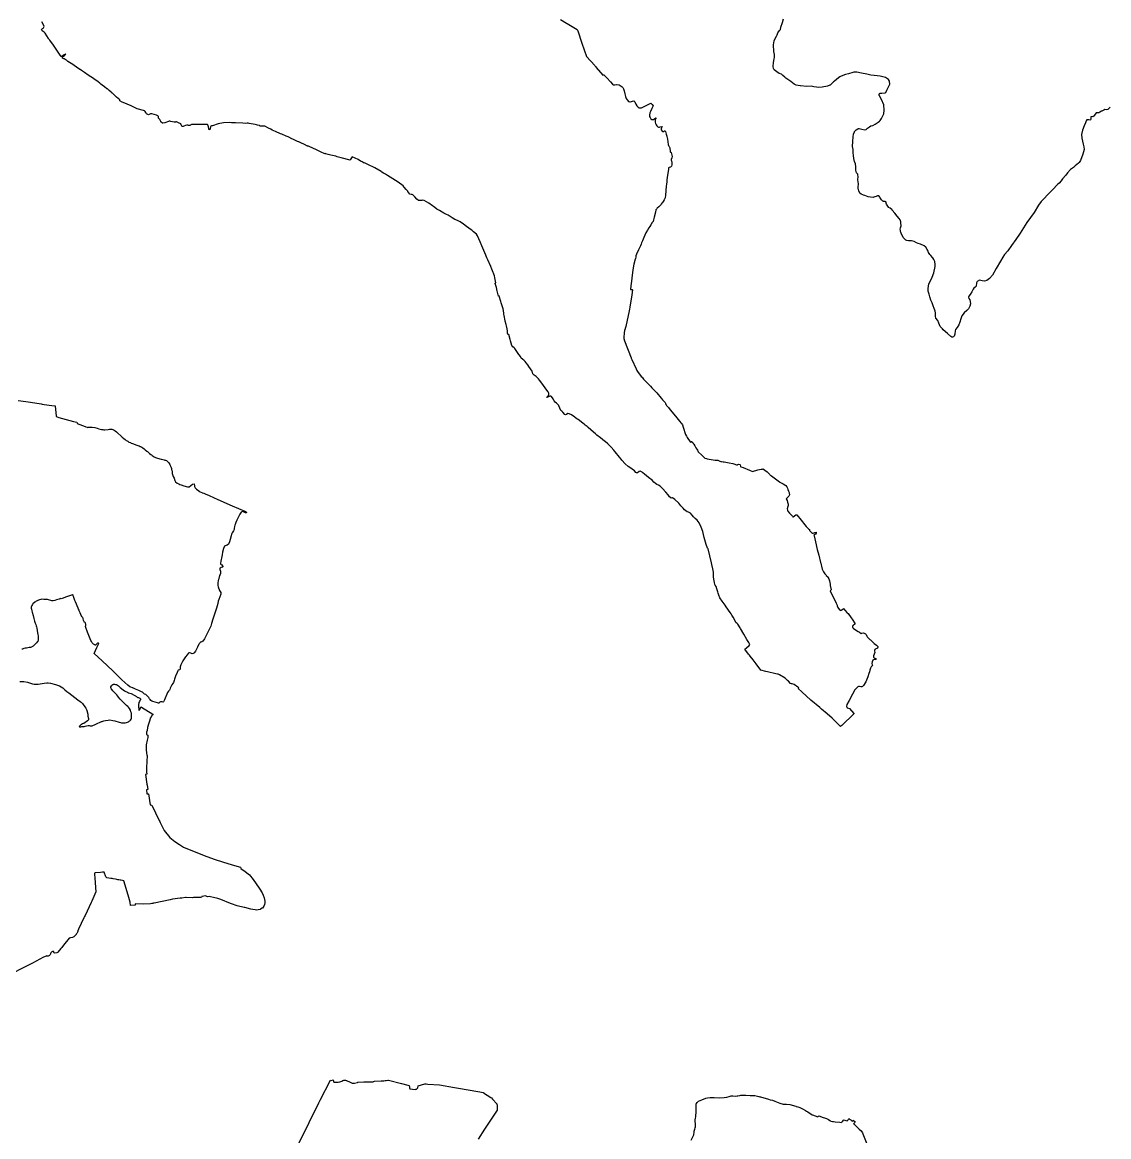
# Model space of a CAD drawing. Header units: inches. Extents: x 1341578 to 1502124, y 557203 to 748561.
# Drawn here: x 1475852 to 1480114, y 596717 to 601090 of the extents above; entities that cross this region are included whole.
import ezdxf

# ---------------------------------------------------------------- set-up
doc = ezdxf.new("R2010")
doc.units = ezdxf.units.IN
doc.header["$MEASUREMENT"] = 0
doc.layers.add('Zipcode', color=7, linetype='Continuous')

msp = doc.modelspace()

# ---------------------------------------------------------------- linework, layer by layer
at = {"layer": 'Zipcode'}
for points in [[(1477963.3, 601101.3), (1477986.6, 601087.2), (1477989.3, 601085.6), (1478029.5, 601061.3), (1478031.3, 601056.3), (1478047.5, 601008.5), (1478065.4, 600955.6), (1478098, 600919.9), (1478100.1, 600917.6), (1478101.5, 600916.1), (1478103.8, 600913.3), (1478129.7, 600883), (1478132.3, 600883.3), (1478133.9, 600883.6), (1478134.3, 600883.2), (1478145.8, 600871.9), (1478160.1, 600856.1), (1478168.1, 600847.4), (1478172, 600844.7), (1478177.1, 600844.6), (1478182.3, 600845.6), (1478183.3, 600845.8), (1478193.7, 600844.8), (1478205.2, 600837.3), (1478206.8, 600835.1), (1478207.8, 600833.6), (1478210.8, 600829.3), (1478213.4, 600820.7), (1478216.1, 600809.8), (1478218, 600798.5), (1478221.2, 600791.4), (1478225.5, 600785.3), (1478230.9, 600779.6), (1478236, 600777.5), (1478236.6, 600777.6), (1478251.4, 600782.4), (1478251.7, 600782.1), (1478254.6, 600777.3), (1478258.6, 600769), (1478262.9, 600762.5), (1478268.6, 600756.5), (1478272.2, 600754.8), (1478277.7, 600754), (1478281.9, 600754.5), (1478289.2, 600757.8), (1478292.4, 600759.4), (1478318.3, 600772.7), (1478318.9, 600772), (1478323, 600767.1), (1478326.9, 600762.6), (1478326.8, 600762.5), (1478326.2, 600759.3), (1478321.6, 600751.5), (1478316.2, 600740.5), (1478314, 600734.2), (1478312.4, 600726.1), (1478312.8, 600721), (1478315, 600716.6), (1478318.4, 600711.4), (1478321.7, 600708.7), (1478324, 600708.6), (1478327.7, 600708.8), (1478327.8, 600708.8), (1478338, 600715.3), (1478338.5, 600715), (1478335.3, 600710.2), (1478334.7, 600705.6), (1478334.9, 600700.5), (1478335, 600698.4), (1478336.7, 600692.8), (1478338.9, 600687.8), (1478341.9, 600683.6), (1478344.8, 600680.1), (1478348.6, 600678.9), (1478351.2, 600678.7), (1478352, 600678.6), (1478355.1, 600679.5), (1478361.5, 600681.5), (1478362.7, 600680.7), (1478360.1, 600676.4), (1478358.3, 600672.5), (1478358.4, 600668.2), (1478361.8, 600662.7), (1478363.7, 600661.7), (1478367.4, 600661.9), (1478372.1, 600664.5), (1478373, 600664.3), (1478374.4, 600664), (1478374.5, 600663.8), (1478375.7, 600661.7), (1478378.2, 600651.4), (1478380.6, 600643.7), (1478381, 600642.5), (1478381.3, 600641.6), (1478383.3, 600631.6), (1478383.4, 600631), (1478384.4, 600620.5), (1478386.5, 600610.5), (1478386.5, 600610.3), (1478387.8, 600606.3), (1478388.4, 600604.6), (1478389.4, 600603.1), (1478392, 600597.3), (1478392.4, 600593.4), (1478393.2, 600587.3), (1478393.9, 600581.7), (1478395.1, 600580.4), (1478395.8, 600580), (1478397.7, 600578.7), (1478399.5, 600573.6), (1478399.9, 600568.7), (1478401.1, 600563.9), (1478400.2, 600557.6), (1478398, 600551.4), (1478397.8, 600550.9), (1478398.1, 600549.1), (1478398.5, 600546.2), (1478399.8, 600539.8), (1478399.9, 600530.1), (1478398.5, 600525.5), (1478395.3, 600521.7), (1478389.3, 600519.9), (1478388.4, 600519.6), (1478387.8, 600519.4), (1478387.1, 600514.2), (1478385.7, 600504.8), (1478382.5, 600482.2), (1478380.8, 600470.4), (1478380.8, 600469.8), (1478380.1, 600464.1), (1478379.1, 600455.1), (1478378.2, 600447.2), (1478374.9, 600412.3), (1478374.7, 600401.8), (1478374.7, 600401.4), (1478369.8, 600392.9), (1478366.8, 600387.5), (1478366.1, 600386.5), (1478363.2, 600382.8), (1478361.2, 600380.1), (1478358.1, 600376.1), (1478356.5, 600373.9), (1478349.6, 600366.3), (1478343.2, 600360.6), (1478341, 600358.6), (1478337.6, 600353.8), (1478336.4, 600345.2), (1478331.1, 600325.8), (1478328.6, 600314.9), (1478326.6, 600308.8), (1478325.8, 600307.7), (1478323.5, 600304.9), (1478317.4, 600295.4), (1478313.5, 600289.4), (1478310.5, 600284), (1478305.1, 600273.9), (1478298.7, 600263.5), (1478290.1, 600245.1), (1478285.2, 600232.9), (1478281.7, 600224.3), (1478279.5, 600218.9), (1478276.9, 600212.5), (1478269.9, 600196.8), (1478269.7, 600196.8), (1478269.2, 600196.8), (1478262, 600180.4), (1478258.8, 600173.3), (1478258.7, 600169.5), (1478258.6, 600169.4), (1478257.2, 600161.6), (1478257, 600160.6), (1478250.9, 600140.4), (1478248.4, 600127.2), (1478245.8, 600108), (1478240.8, 600064), (1478240.7, 600063.2), (1478239.8, 600057.5), (1478239.7, 600056), (1478238.5, 600041.8), (1478244.1, 600040.9), (1478246.6, 600040.5), (1478243.2, 600020.5), (1478235.9, 599972.8), (1478233.6, 599963.9), (1478233, 599957.6), (1478219.7, 599896.4), (1478217.2, 599888.1), (1478216.9, 599887.2), (1478214.9, 599880.7), (1478213.4, 599871.6), (1478212.8, 599867.5), (1478212.3, 599857.3), (1478211.9, 599849.2), (1478215.2, 599840.2), (1478241.2, 599773), (1478241.3, 599772.6), (1478243.5, 599767.5), (1478260.3, 599729.9), (1478263.5, 599723.7), (1478265.4, 599719.8), (1478280.4, 599700.8), (1478283.4, 599697), (1478289, 599689.9), (1478300.5, 599677.5), (1478301.8, 599676.3), (1478308.4, 599670.3), (1478310.1, 599668.7), (1478316.4, 599661.6), (1478321.8, 599655.8), (1478326.1, 599651.3), (1478341.6, 599635.9), (1478358.8, 599615), (1478360.7, 599612.6), (1478363.6, 599609), (1478374, 599598.5), (1478375.2, 599594.9), (1478376.1, 599591.9), (1478376.2, 599591.7), (1478379.7, 599586.9), (1478386.8, 599578.2), (1478389.5, 599574.8), (1478395.2, 599567.7), (1478420.1, 599538), (1478430.8, 599524.4), (1478432.1, 599523), (1478436.2, 599518.3), (1478438.8, 599515.3), (1478442.2, 599510.8), (1478445.1, 599501.3), (1478453.5, 599473), (1478458, 599466.1), (1478461.1, 599461.3), (1478471.7, 599444.4), (1478473.3, 599443.1), (1478476.1, 599444.3), (1478476.9, 599444.6), (1478477.7, 599445), (1478478.6, 599444.8), (1478479.2, 599444.2), (1478482.5, 599440.8), (1478484.6, 599437.3), (1478485.3, 599436), (1478486.1, 599434.6), (1478489.9, 599428.3), (1478494.7, 599420.1), (1478494.7, 599420), (1478498, 599414.8), (1478500.6, 599410.7), (1478504.2, 599404.8), (1478517.4, 599391.6), (1478529.9, 599380.3), (1478536.3, 599378.4), (1478539.4, 599377.4), (1478570.5, 599372.5), (1478574.1, 599372.3), (1478580.8, 599372), (1478584, 599370.4), (1478588.1, 599368.3), (1478592.7, 599367), (1478595.4, 599366.6), (1478601.7, 599365.5), (1478606.1, 599364.8), (1478625.6, 599361.4), (1478639.9, 599359), (1478647.9, 599356.3), (1478656.1, 599352.5), (1478657.1, 599353.2), (1478661.2, 599356.2), (1478666.8, 599354.7), (1478667.9, 599353.2), (1478669.1, 599348.9), (1478670.2, 599347.6), (1478671.6, 599346), (1478680.2, 599342.6), (1478705.2, 599332.7), (1478717.3, 599327.4), (1478721.1, 599328.7), (1478733.6, 599333.1), (1478738, 599333.6), (1478750.8, 599336), (1478751.2, 599336.1), (1478755.8, 599337), (1478757.7, 599337.3), (1478760.5, 599336.3), (1478765.6, 599332.7), (1478774.6, 599325.9), (1478779.9, 599320.9), (1478783.1, 599316.9), (1478784.5, 599315.3), (1478786.2, 599313.3), (1478790.7, 599310.1), (1478822.4, 599286.6), (1478824, 599285.8), (1478837, 599278.8), (1478847.3, 599272.6), (1478851.5, 599267.4), (1478854.7, 599262.4), (1478855.8, 599256.2), (1478857.7, 599250.7), (1478860.2, 599244.5), (1478860.4, 599243), (1478861.5, 599235.2), (1478859.7, 599230), (1478849.2, 599220.4), (1478852.2, 599213.5), (1478854.6, 599207.4), (1478856.7, 599199.2), (1478856.8, 599197.6), (1478856.9, 599194.2), (1478855.8, 599189.8), (1478853.3, 599181.4), (1478853.9, 599176.1), (1478854.2, 599175.3), (1478855.6, 599171.7), (1478862.5, 599164.3), (1478869.2, 599156), (1478873.4, 599151.6), (1478875.6, 599149.1), (1478876.2, 599149.6), (1478886.9, 599157.9), (1478888.5, 599157.5), (1478888.8, 599157.4), (1478890.8, 599156.8), (1478907.2, 599136.5), (1478912.7, 599129.7), (1478916.4, 599125.3), (1478927.3, 599112), (1478936.4, 599102.9), (1478940.1, 599099.3), (1478940.6, 599095.6), (1478942.4, 599093.6), (1478942.8, 599093.1), (1478951.5, 599085.8), (1478952.5, 599085.7), (1478954.2, 599085.6), (1478961.4, 599088), (1478966.2, 599088.9), (1478967.2, 599088.3), (1478967.1, 599085.6), (1478963.3, 599082), (1478958, 599077.5), (1478958.1, 599074.3), (1478964, 599051.1), (1478971.1, 599020.9), (1478977.1, 598998.7), (1478984, 598970.8), (1478984.8, 598967.3), (1478986.3, 598961), (1478987.6, 598955.8), (1478990.2, 598944.1), (1478993.6, 598936.9), (1478995.4, 598934.3), (1479000.9, 598926.4), (1479002.4, 598924.5), (1479005.6, 598920.5), (1479006.1, 598919.9), (1479011.8, 598913.7), (1479012.9, 598912.6), (1479016.6, 598906.6), (1479018.6, 598898.2), (1479021.2, 598885.1), (1479022.1, 598880.6), (1479025.6, 598862.5), (1479024.4, 598861.3), (1479021.8, 598858.6), (1479044.8, 598810.1), (1479048.4, 598802.5), (1479048.9, 598801.4), (1479048.6, 598800), (1479050.2, 598796.8), (1479051.9, 598794.2), (1479058.6, 598784.5), (1479062.8, 598782.2), (1479065, 598782.9), (1479074.5, 598789.3), (1479075.3, 598788.1), (1479079, 598783.2), (1479080.4, 598781.6), (1479080.4, 598781.5), (1479087.1, 598773.6), (1479087.9, 598772.7), (1479091.7, 598769.6), (1479103.9, 598752.7), (1479107.6, 598747.6), (1479120.2, 598730.1), (1479119.3, 598729.3), (1479110.6, 598722.1), (1479109.7, 598720.2), (1479109.4, 598719.7), (1479108.5, 598717.8), (1479110.2, 598713.4), (1479113.4, 598710.9), (1479131.4, 598699.5), (1479136, 598696.6), (1479143.6, 598691.8), (1479145.6, 598692.5), (1479150.6, 598694.5), (1479155.3, 598693.3), (1479160.3, 598690.7), (1479162.5, 598688), (1479165.4, 598681.4), (1479167.1, 598678), (1479170.5, 598674.1), (1479177.6, 598668.8), (1479179.4, 598667), (1479183.5, 598662.9), (1479193.6, 598653), (1479203.8, 598645.9), (1479207.9, 598640.7), (1479208.1, 598637.9), (1479206.9, 598634.5), (1479205.1, 598633.2), (1479200.8, 598631.1), (1479198.1, 598629.5), (1479197.3, 598628.9), (1479195.6, 598626.1), (1479195.9, 598622.6), (1479196, 598621.9), (1479196.5, 598617.7), (1479194.5, 598611), (1479191.9, 598604), (1479191, 598599.1), (1479194.2, 598596.3), (1479201.2, 598593.5), (1479202.1, 598590.6), (1479199.9, 598589.5), (1479195, 598589.1), (1479191.4, 598588.6), (1479189.4, 598586.5), (1479186.4, 598580.7), (1479185.1, 598573.5), (1479185.8, 598568.9), (1479187, 598565.9), (1479186.4, 598564.4), (1479184.5, 598563.4), (1479181.9, 598561.1), (1479179.4, 598555.7), (1479177.1, 598547.8), (1479176, 598541.3), (1479173.5, 598534.9), (1479169.1, 598521.2), (1479161.6, 598502.7), (1479152.8, 598487.9), (1479148.8, 598484.3), (1479148.1, 598483.7), (1479146.1, 598482.7), (1479142.3, 598483), (1479136.9, 598484.3), (1479135.5, 598484.2), (1479132.6, 598484.1), (1479130.2, 598482.9), (1479124.6, 598477.8), (1479118.8, 598470.3), (1479109.1, 598453.1), (1479095.7, 598428.4), (1479087.4, 598412.7), (1479086, 598405.8), (1479086.5, 598403.5), (1479088.2, 598400), (1479097.7, 598397.7), (1479114.3, 598377.2), (1479114.5, 598376.9), (1479067.2, 598331.2), (1479063.5, 598327.7), (1479062.6, 598326.8), (1479028.9, 598359), (1479010.1, 598376.8), (1478988, 598395.3), (1478987.9, 598395.4), (1478980.4, 598400.7), (1478946.2, 598430.7), (1478910.2, 598462.8), (1478895.7, 598475.9), (1478898.8, 598479), (1478898.8, 598479), (1478894.7, 598481.7), (1478879.8, 598491.8), (1478876.1, 598493.3), (1478872.4, 598493.8), (1478870.2, 598494), (1478865.9, 598496), (1478857.4, 598504.3), (1478854.6, 598506.8), (1478844.3, 598515.9), (1478823.1, 598529.7), (1478817.8, 598531.8), (1478815.3, 598532.2), (1478808.2, 598533.2), (1478775, 598541.4), (1478768.8, 598543), (1478768.7, 598543), (1478750.1, 598547.5), (1478730.6, 598572.8), (1478719, 598588), (1478707.3, 598603.1), (1478704.9, 598606.3), (1478701.3, 598610.9), (1478686.4, 598630.2), (1478692.8, 598635.5), (1478704.2, 598644.7), (1478706.2, 598648.2), (1478705.5, 598650.6), (1478702.4, 598656.4), (1478699.8, 598660.5), (1478694.6, 598668.7), (1478682.8, 598688.7), (1478669.2, 598711.7), (1478668, 598713.7), (1478659, 598727.9), (1478657.2, 598730.7), (1478653.2, 598733), (1478640.8, 598756.3), (1478636.2, 598763.6), (1478632.5, 598769.5), (1478629.5, 598774.3), (1478613.7, 598796.2), (1478609.3, 598802.4), (1478597.9, 598819.2), (1478588.9, 598831.6), (1478585.2, 598841.6), (1478581.9, 598850.6), (1478580.5, 598854.7), (1478576.4, 598866.8), (1478574, 598875.6), (1478570.6, 598881.3), (1478569.5, 598884.4), (1478567.1, 598891.2), (1478564.6, 598905.5), (1478564, 598913.8), (1478563.2, 598932.6), (1478561, 598945.9), (1478557.7, 598962.1), (1478555.9, 598969.3), (1478542.2, 599023.6), (1478539.6, 599026.2), (1478534.7, 599041.3), (1478527.4, 599068.6), (1478521.6, 599092.2), (1478515.4, 599109.4), (1478507.5, 599125.7), (1478503.9, 599130.6), (1478499.4, 599136.2), (1478492.4, 599143.3), (1478484.9, 599149.5), (1478479.6, 599156.6), (1478473.7, 599163.9), (1478471.2, 599165.3), (1478465.7, 599167.4), (1478460.5, 599169.7), (1478455.1, 599172.5), (1478450.4, 599176.5), (1478445, 599183.1), (1478435.4, 599192.8), (1478427.8, 599202.6), (1478412.4, 599217.7), (1478403.2, 599224.1), (1478398, 599222.8), (1478396, 599224.6), (1478391.7, 599228.4), (1478391.5, 599228.6), (1478386.2, 599235.2), (1478377.4, 599245.9), (1478363.8, 599260.7), (1478361.8, 599262.5), (1478361.2, 599263), (1478354.2, 599269.5), (1478347.6, 599273.3), (1478341.4, 599276.2), (1478341.1, 599276.5), (1478336.4, 599279.8), (1478335.9, 599280.2), (1478330.3, 599286), (1478322.6, 599294), (1478308.6, 599304.2), (1478293.3, 599317.2), (1478286.6, 599322.8), (1478283.6, 599324.9), (1478281.1, 599326.5), (1478276.1, 599328.1), (1478272, 599326.9), (1478265.5, 599322.5), (1478262, 599322.2), (1478259.2, 599323.8), (1478253.8, 599329.7), (1478244.5, 599336.9), (1478235.2, 599343.5), (1478228.5, 599347.2), (1478216.8, 599358), (1478204.5, 599372.1), (1478201.1, 599376), (1478194.5, 599383.6), (1478177.6, 599404.9), (1478176.3, 599406.4), (1478172.2, 599411.1), (1478161.9, 599423), (1478148.9, 599436), (1478138.6, 599444.7), (1478136.5, 599446.5), (1478119.9, 599459.5), (1478105.8, 599469.7), (1478104.7, 599470.7), (1478100.4, 599474.8), (1478093.5, 599481.3), (1478071.9, 599500.2), (1478067.6, 599503.5), (1478060.6, 599509.1), (1478055.9, 599512.8), (1478050.8, 599516.8), (1478032.7, 599531), (1478027.7, 599534.5), (1478022.9, 599537.9), (1478021.5, 599539), (1478019.1, 599540.6), (1478007, 599549.5), (1477997.6, 599554.3), (1477992.6, 599555), (1477987.3, 599551.4), (1477986.8, 599551), (1477983.5, 599550.1), (1477980.5, 599551.2), (1477973.2, 599559.7), (1477968.5, 599564), (1477965, 599567.4), (1477961.3, 599575.8), (1477957.6, 599584.8), (1477956.7, 599587), (1477949.6, 599594.5), (1477947.8, 599595.7), (1477943.1, 599599.1), (1477938.9, 599604.2), (1477937.9, 599606.3), (1477934.9, 599612.5), (1477928.3, 599621.6), (1477924.9, 599623.5), (1477924.4, 599623.8), (1477921.7, 599623.6), (1477915.9, 599620.7), (1477910.5, 599617.2), (1477909.5, 599617.9), (1477909.3, 599619.3), (1477916.6, 599625.8), (1477917.6, 599629.5), (1477917.5, 599633.7), (1477917.5, 599634.5), (1477914.8, 599640.4), (1477910, 599646.5), (1477907, 599650.3), (1477905.8, 599651.9), (1477893.9, 599668.3), (1477893.6, 599668.7), (1477880.6, 599685.8), (1477876.8, 599690.8), (1477873.3, 599695.5), (1477867.7, 599699.8), (1477860, 599704.9), (1477855.4, 599710.8), (1477853.8, 599716.2), (1477852.9, 599720.6), (1477839.6, 599739.6), (1477835.3, 599745.8), (1477828.9, 599753.6), (1477824.6, 599758.8), (1477823, 599760.6), (1477820, 599764.1), (1477815.2, 599767.3), (1477814.1, 599768.4), (1477809.7, 599772.7), (1477806.2, 599778), (1477801.8, 599784.9), (1477800.4, 599787), (1477795.1, 599794.8), (1477790, 599802.4), (1477784.4, 599809.7), (1477781.8, 599812), (1477776.7, 599816.5), (1477773, 599821.5), (1477770.3, 599830.4), (1477767.7, 599839.7), (1477766.1, 599846), (1477760.9, 599864.9), (1477757.8, 599863.2), (1477755.6, 599870.2), (1477755.9, 599873), (1477756.1, 599876.9), (1477756.1, 599878.6), (1477754.4, 599887.2), (1477751.5, 599898.5), (1477750, 599904.3), (1477746.7, 599917.7), (1477746.5, 599919), (1477742.7, 599939.9), (1477741.8, 599945), (1477741, 599949.1), (1477738.5, 599967), (1477738.3, 599968.4), (1477737.7, 599968.9), (1477736.6, 599970), (1477730.7, 599989.8), (1477729.1, 599994.8), (1477722.9, 600015.9), (1477722.8, 600016.2), (1477720.7, 600016), (1477720.4, 600016), (1477714.8, 600036.7), (1477714.2, 600039.4), (1477713.6, 600042.8), (1477712.3, 600048.8), (1477712.2, 600049.3), (1477707.4, 600064.5), (1477706.7, 600066.8), (1477706.8, 600066.8), (1477709.8, 600067.8), (1477709.8, 600068), (1477706.2, 600087.4), (1477704, 600095.3), (1477702.3, 600101.2), (1477701, 600105), (1477699.9, 600108.3), (1477694, 600121.8), (1477689.8, 600131.5), (1477678, 600158.4), (1477674.7, 600166.3), (1477672.5, 600171.7), (1477670.3, 600176.8), (1477662.7, 600194.8), (1477654.7, 600212.9), (1477647.8, 600228.1), (1477637.9, 600251.5), (1477633.4, 600258.7), (1477622.8, 600268.2), (1477622.5, 600268.4), (1477617.3, 600272.6), (1477613.5, 600275.8), (1477604.5, 600282.2), (1477594.9, 600289.2), (1477583.4, 600297.4), (1477569.8, 600307), (1477559.4, 600312.1), (1477549.5, 600316.4), (1477539.1, 600322.8), (1477522.9, 600333.1), (1477515.7, 600336.5), (1477506, 600341.1), (1477505.4, 600341.4), (1477488.5, 600351.7), (1477478.9, 600357.4), (1477470.9, 600362.9), (1477464.7, 600367.6), (1477461.3, 600370.1), (1477447.4, 600380.1), (1477428.8, 600391), (1477423.7, 600392.3), (1477423.3, 600392.1), (1477418.8, 600390.7), (1477415.6, 600390.4), (1477407.3, 600390.6), (1477405.9, 600391), (1477400.4, 600395.9), (1477392.4, 600404.8), (1477384.7, 600412.9), (1477380.9, 600414.5), (1477377.3, 600414.4), (1477372.5, 600416), (1477365, 600425.7), (1477364, 600427), (1477360.4, 600431.7), (1477358.3, 600434.5), (1477350.1, 600443.6), (1477346.5, 600448.4), (1477326.4, 600462.4), (1477284.2, 600489.4), (1477276.4, 600494.3), (1477269.5, 600498.4), (1477262.6, 600502.4), (1477259.4, 600504.3), (1477234.5, 600518.7), (1477208.1, 600532), (1477196.5, 600537.2), (1477193.5, 600538), (1477190.2, 600538.8), (1477189.1, 600539.4), (1477185, 600541.9), (1477182.1, 600543.6), (1477179.2, 600545.3), (1477170, 600551.1), (1477146.6, 600562.3), (1477138.7, 600550), (1477137.8, 600548.6), (1477102.7, 600558.4), (1477087.9, 600562.6), (1477081.5, 600564.2), (1477062, 600569.1), (1477052.1, 600571.8), (1477042.6, 600574.5), (1477039.6, 600575.3), (1477038.6, 600573.5), (1477021.6, 600581.5), (1477006.1, 600589), (1477000.6, 600591.7), (1476997, 600593.4), (1476972.5, 600605.5), (1476972.3, 600605.6), (1476971.6, 600604.2), (1476971.4, 600603.8), (1476958.6, 600610), (1476944.4, 600616.8), (1476936.5, 600620.5), (1476936, 600620.7), (1476931.2, 600622.9), (1476918.5, 600628.8), (1476903.7, 600636), (1476902.8, 600636.4), (1476894.7, 600640.2), (1476887.3, 600643.6), (1476870.4, 600650.7), (1476869.7, 600651), (1476865.4, 600652.8), (1476845, 600661.2), (1476832.6, 600667.4), (1476827.1, 600670.2), (1476817.3, 600675.1), (1476803.2, 600682.1), (1476797.8, 600682.8), (1476792.5, 600682.8), (1476786.5, 600682.2), (1476784.6, 600683), (1476784, 600683.2), (1476783.3, 600684.2), (1476782.6, 600685), (1476775.2, 600686.6), (1476771.4, 600687.4), (1476770.9, 600687.6), (1476766, 600688.4), (1476742.1, 600692.7), (1476738.5, 600693.6), (1476734, 600693.9), (1476726.9, 600693.4), (1476717.1, 600693.7), (1476688.1, 600695.4), (1476678.6, 600695.8), (1476673.2, 600696.1), (1476663.7, 600696.9), (1476641.1, 600695.4), (1476619.8, 600691.7), (1476597.6, 600684.3), (1476594.1, 600683.2), (1476591.9, 600681.9), (1476590.8, 600679.7), (1476589.9, 600676.8), (1476589.1, 600674.5), (1476588.4, 600671.2), (1476587.6, 600669.6), (1476586.6, 600668.8), (1476585.8, 600668.6), (1476585.1, 600668.9), (1476584.3, 600669.9), (1476583.9, 600671.1), (1476583.6, 600672.7), (1476583.4, 600674.3), (1476582.9, 600676.6), (1476582.3, 600679.5), (1476581.4, 600684.1), (1476580.3, 600687.4), (1476578.9, 600688.5), (1476576.3, 600689), (1476570.3, 600688.9), (1476563.7, 600688.8), (1476561.2, 600688.5), (1476557.7, 600688.5), (1476552.5, 600688.6), (1476546.6, 600688.5), (1476538.2, 600688.8), (1476534.3, 600689.1), (1476522.5, 600689.1), (1476519.2, 600689.1), (1476516, 600689), (1476513.6, 600688.2), (1476513.5, 600688.1), (1476511.3, 600686.4), (1476509.1, 600685.4), (1476505.8, 600685.5), (1476504.2, 600685.7), (1476501.8, 600686.4), (1476501.4, 600686.5), (1476497.1, 600686.8), (1476492, 600684.9), (1476485.2, 600682.5), (1476482.8, 600681.1), (1476480.9, 600680.7), (1476479.9, 600680.9), (1476479.1, 600681.1), (1476478, 600682.2), (1476477.1, 600684.7), (1476475.8, 600687.8), (1476474.2, 600691), (1476471.8, 600692.7), (1476467.7, 600694.5), (1476462.8, 600696.7), (1476461.7, 600697.2), (1476459.3, 600698.3), (1476459, 600698.5), (1476457.3, 600699.1), (1476455.6, 600699.4), (1476454.4, 600699), (1476453.7, 600698.5), (1476451.7, 600697.8), (1476451.3, 600697.6), (1476447.4, 600698.2), (1476434.5, 600701.1), (1476430.7, 600702), (1476427.9, 600702), (1476425.2, 600701.3), (1476411.3, 600695.5), (1476403.5, 600693.8), (1476402.1, 600694.8), (1476396.1, 600698.9), (1476395.1, 600701.1), (1476394.2, 600703.2), (1476393.4, 600705.8), (1476391.3, 600708.3), (1476388.4, 600710.7), (1476386.6, 600713.3), (1476385.7, 600716.8), (1476386, 600720.1), (1476385.6, 600722.1), (1476383.7, 600723.5), (1476378.1, 600726.1), (1476360.1, 600731), (1476358.1, 600731), (1476355.3, 600730.3), (1476350.1, 600728.3), (1476346.6, 600727.1), (1476345, 600727.8), (1476339.6, 600730.3), (1476337.6, 600732.3), (1476336.2, 600736), (1476334.5, 600739.5), (1476331.4, 600742.5), (1476327.9, 600743.9), (1476302.3, 600751), (1476292.6, 600755.5), (1476276.6, 600763.2), (1476266.2, 600767.7), (1476260.3, 600770.3), (1476244.4, 600777.1), (1476235.1, 600782.3), (1476234.7, 600783.9), (1476234.3, 600785.9), (1476234.2, 600786.1), (1476222, 600796.7), (1476205.3, 600811.8), (1476204.8, 600812.1), (1476200.6, 600815.9), (1476193.3, 600822.5), (1476186.3, 600828.9), (1476184.9, 600828.7), (1476183.3, 600828.4), (1476173.9, 600836.4), (1476165.5, 600843.4), (1476160, 600847.9), (1476155.5, 600851.7), (1476149.7, 600856.4), (1476132.4, 600867.9), (1476130.9, 600868.9), (1476110.8, 600882.8), (1476096.5, 600892.7), (1476083.9, 600901.1), (1476079, 600904.3), (1476078.2, 600904.9), (1476065.1, 600913.7), (1476056, 600919.9), (1476050.1, 600923.8), (1476031.1, 600936.8), (1476026.7, 600939.8), (1476024.9, 600941), (1476022.5, 600943), (1476019.7, 600944.7), (1476016.3, 600946.3), (1476015.5, 600946.7), (1476012, 600948), (1476009.8, 600949.7), (1476009.2, 600951.6), (1476009.9, 600953.7), (1476010.2, 600954), (1476011.7, 600955.6), (1476014.2, 600957.4), (1476017.1, 600959.4), (1476020.7, 600961.8), (1476022.1, 600965.1), (1476020.8, 600965.3), (1476019, 600964), (1476015.9, 600962), (1476008.9, 600957.4), (1476008.1, 600957), (1476006.5, 600956.2), (1476005.1, 600955.7), (1476004.2, 600956.3), (1476000.6, 600961.7), (1475974.1, 601000.2), (1475959.7, 601019.4), (1475955.9, 601024.5), (1475954.5, 601026.5), (1475941.3, 601048), (1475938.1, 601051.7), (1475934.3, 601054.1), (1475930.3, 601056.1), (1475928.3, 601058.7), (1475927.7, 601061.7), (1475928.5, 601063.3), (1475930.1, 601064.7), (1475931.5, 601065.9), (1475933.4, 601067.4), (1475935, 601068.9), (1475936.2, 601070.9), (1475937.3, 601074.1), (1475936.9, 601078), (1475929, 601092)], [(1480120.5, 600757.5), (1480111, 600748.3), (1480105.7, 600746.9), (1480099.5, 600747.6), (1480095.2, 600745), (1480087.5, 600741.5), (1480085.8, 600740.7), (1480079.7, 600737.4), (1480075.9, 600735), (1480065.1, 600735.2), (1480062.3, 600730.6), (1480057.6, 600723.9), (1480052.7, 600719.6), (1480049.7, 600719.9), (1480044.2, 600719), (1480044.1, 600715.5), (1480044, 600710.5), (1480042.9, 600707.6), (1480040.1, 600706.6), (1480036.1, 600707.5), (1480028.6, 600707.4), (1480026.3, 600704), (1480023.1, 600696.1), (1480018.5, 600683.4), (1480011.5, 600666.9), (1480007.6, 600649.9), (1480009, 600635.9), (1480010.9, 600623.3), (1480014.6, 600611.5), (1480017.3, 600601.4), (1480017.6, 600591.4), (1480013.3, 600572.2), (1480003.1, 600547.2), (1479997.9, 600539.8), (1479996.6, 600537.9), (1479995.2, 600536.7), (1479983.1, 600526.8), (1479975.7, 600520.4), (1479964.2, 600512.5), (1479952.6, 600498.8), (1479946.4, 600490.7), (1479933.5, 600476.3), (1479927.8, 600467.7), (1479920, 600458.9), (1479914.4, 600454.3), (1479893.3, 600433.1), (1479874.5, 600412.8), (1479861.1, 600398.6), (1479849.8, 600386.9), (1479839.4, 600371.9), (1479821.9, 600343.4), (1479793.4, 600304.1), (1479766.5, 600262.3), (1479750.1, 600238.4), (1479732.9, 600213.9), (1479717.9, 600193.7), (1479706, 600178.6), (1479699.5, 600168), (1479689.8, 600153.2), (1479672.5, 600123.6), (1479657.8, 600097.5), (1479647.2, 600084.8), (1479636, 600076.3), (1479626.7, 600074.3), (1479617.7, 600076.1), (1479608, 600077.6), (1479598.4, 600072.3), (1479596.2, 600067.1), (1479593.7, 600054.9), (1479590.8, 600050.2), (1479585.5, 600046.6), (1479582.1, 600042.7), (1479577.6, 600032.3), (1479571.3, 600022.5), (1479565.6, 600015.4), (1479564.2, 600010.9), (1479565.6, 600006.1), (1479569, 600000.5), (1479570.8, 599995), (1479571.6, 599985), (1479569.6, 599976), (1479568, 599972.9), (1479564.3, 599965.6), (1479559.6, 599960.8), (1479558.1, 599959.3), (1479547.1, 599949.6), (1479538.3, 599938.8), (1479533.8, 599926.7), (1479530.2, 599914), (1479526.9, 599902.8), (1479520.1, 599892.5), (1479513.4, 599884.2), (1479511.8, 599879.5), (1479510.9, 599865.7), (1479508.5, 599858.5), (1479505.2, 599855.6), (1479501, 599854.7), (1479499.1, 599854.8), (1479494.9, 599856.6), (1479481.2, 599868.5), (1479465.3, 599883.7), (1479462.2, 599886.7), (1479452.9, 599895.8), (1479447.5, 599909.2), (1479443.5, 599919.8), (1479436.5, 599928.5), (1479434.7, 599936.3), (1479434.9, 599944.4), (1479435.1, 599950), (1479433.7, 599956.6), (1479428.4, 599971), (1479427.5, 599973), (1479426, 599976.9), (1479421.1, 599988.9), (1479415.9, 599999.6), (1479412.4, 600012.7), (1479410.2, 600023.2), (1479406.3, 600035.3), (1479406.5, 600043.6), (1479406.8, 600055.8), (1479408.5, 600062.5), (1479412.8, 600072.2), (1479421.4, 600088.4), (1479422, 600089.5), (1479428.4, 600106.5), (1479433.8, 600131.4), (1479433.8, 600131.7), (1479433.8, 600132), (1479433.2, 600140.1), (1479432.4, 600151.5), (1479428.8, 600159.6), (1479424.4, 600165.2), (1479424.2, 600165.4), (1479422.5, 600167.5), (1479416.2, 600174.9), (1479413, 600179.4), (1479407.8, 600186.9), (1479405.4, 600191.6), (1479401.8, 600198.6), (1479396.6, 600208), (1479389.7, 600213.4), (1479375.8, 600219.3), (1479367.4, 600221.5), (1479360.2, 600224.4), (1479350.6, 600229.7), (1479340.4, 600231.9), (1479328.7, 600232.3), (1479322.1, 600234.2), (1479318.2, 600235.3), (1479307.5, 600245.8), (1479300.3, 600262.9), (1479298.7, 600266.4), (1479297.6, 600269.1), (1479296.9, 600273.2), (1479296.1, 600277.9), (1479297, 600283.6), (1479299.4, 600291.1), (1479299.2, 600302.8), (1479298.2, 600307.1), (1479296.3, 600314.9), (1479292.4, 600320.3), (1479284.9, 600329), (1479275.2, 600341.7), (1479265.3, 600352.9), (1479264.1, 600354.3), (1479257.2, 600361), (1479250.8, 600363.9), (1479250.3, 600364.2), (1479250.2, 600364.4), (1479244.5, 600372.1), (1479243, 600376.4), (1479241.8, 600379.9), (1479241.7, 600380.1), (1479240.6, 600383.9), (1479239.8, 600385), (1479239.4, 600385.5), (1479238.7, 600386), (1479237.7, 600386.4), (1479235, 600387), (1479230.9, 600387.4), (1479229.4, 600388), (1479228.1, 600388.7), (1479226, 600390.5), (1479223.1, 600393.9), (1479218.1, 600401.4), (1479216.3, 600404.1), (1479213.9, 600407.2), (1479212.8, 600408.1), (1479212, 600408.5), (1479211.5, 600408.7), (1479209.9, 600408.8), (1479207.8, 600408.7), (1479206.7, 600408.6), (1479202.3, 600406.9), (1479196.9, 600404.8), (1479193, 600403.6), (1479189.8, 600402.5), (1479179.8, 600403.8), (1479170.1, 600405.5), (1479164.1, 600407.7), (1479158, 600409.9), (1479152.2, 600412.2), (1479149.3, 600413.3), (1479143.4, 600416), (1479138, 600420.2), (1479133.9, 600428.3), (1479132.3, 600433.3), (1479132, 600436.6), (1479131.5, 600440.9), (1479131.3, 600442.6), (1479131.3, 600443.2), (1479132.2, 600456.6), (1479130.6, 600472.1), (1479130.9, 600484.6), (1479129.9, 600490.7), (1479129.4, 600493.7), (1479125.3, 600498.8), (1479122.8, 600509.4), (1479122.4, 600522.6), (1479120.5, 600534.2), (1479116.7, 600543.8), (1479113.8, 600555.1), (1479113.1, 600566.9), (1479112.1, 600577.4), (1479111.2, 600591.2), (1479109.7, 600602.3), (1479111, 600622.2), (1479112.2, 600640), (1479113.3, 600650.5), (1479117, 600660.6), (1479117.6, 600661.3), (1479123.5, 600668.5), (1479129.6, 600672.5), (1479132.1, 600673.5), (1479135.4, 600672.8), (1479146.1, 600670.6), (1479157.8, 600668.5), (1479162.3, 600669.4), (1479168.4, 600674.5), (1479175.3, 600679.8), (1479180.9, 600684.2), (1479187.3, 600685.2), (1479189.5, 600685.5), (1479197.9, 600690), (1479209.8, 600698.7), (1479215.3, 600702.5), (1479218.2, 600704.5), (1479222.9, 600711.9), (1479224.7, 600714.8), (1479224.8, 600714.8), (1479231.5, 600731.4), (1479233.8, 600745.6), (1479231.9, 600765.7), (1479222.7, 600786.7), (1479214.8, 600800.9), (1479213.8, 600802.7), (1479213.4, 600807.2), (1479215.3, 600810.6), (1479217.8, 600811.8), (1479223.8, 600812.4), (1479237.4, 600813.6), (1479238.2, 600814), (1479239.9, 600815), (1479244.2, 600823.9), (1479250.2, 600836.7), (1479255.5, 600846.9), (1479254.1, 600858.4), (1479251, 600865.5), (1479238, 600873.6), (1479217.3, 600879.1), (1479194.6, 600881.7), (1479180.6, 600882.3), (1479164.7, 600886), (1479144.3, 600890.6), (1479125.7, 600894), (1479116.4, 600893.9), (1479113.9, 600893.9), (1479110.1, 600892.8), (1479094, 600888.4), (1479082.1, 600884.6), (1479065, 600879.1), (1479058.9, 600875.5), (1479054.1, 600872.7), (1479038.2, 600859.1), (1479034.8, 600856), (1479021, 600843.5), (1479020.1, 600843.1), (1479010.6, 600839), (1478990.5, 600835.8), (1478976.3, 600834.7), (1478968.4, 600835.8), (1478957.3, 600837.4), (1478946.9, 600839.2), (1478930.3, 600838.4), (1478905.7, 600840.9), (1478903.4, 600841.1), (1478888.7, 600843.2), (1478880, 600847.7), (1478867, 600857.1), (1478847.9, 600871.3), (1478843.4, 600875.1), (1478835.2, 600881.9), (1478830.3, 600886.6), (1478821.8, 600888.5), (1478811.7, 600895.3), (1478801.2, 600903.3), (1478798.8, 600909.2), (1478797.5, 600916.2), (1478799.7, 600932.1), (1478801.8, 600946.1), (1478802.7, 600952.1), (1478803, 600963.1), (1478801.1, 600975.4), (1478799.3, 601002.2), (1478801.2, 601017.2), (1478805.2, 601026.3), (1478810.9, 601035.9), (1478813.3, 601040.6), (1478816.8, 601048.3), (1478823.3, 601057.6), (1478825.5, 601060.6), (1478826.4, 601061.8), (1478828.4, 601070.7), (1478834.1, 601088.6), (1478839, 601103.7)], [(1475835.7, 599606.5), (1475865.5, 599602.2), (1475883.5, 599599.6), (1475925.9, 599592.7), (1475929.6, 599592.1), (1475931, 599591.9), (1475938.1, 599590.8), (1475967.9, 599586.6), (1475981.3, 599584.7), (1475985.3, 599544.8), (1475985.8, 599543), (1475985.8, 599542.7), (1475987.3, 599542.4), (1475988.7, 599542.2), (1475995.1, 599539.9), (1476023.8, 599531.8), (1476052.8, 599523.9), (1476053.8, 599523.7), (1476059.4, 599522.3), (1476065.7, 599520.8), (1476067.7, 599518.8), (1476067.6, 599517.9), (1476067.3, 599516.1), (1476099.2, 599503.5), (1476101.5, 599502.7), (1476106.5, 599500.8), (1476109.3, 599500.4), (1476112.1, 599500.8), (1476115.4, 599501.5), (1476117.9, 599502), (1476126, 599501.8), (1476136.1, 599500.6), (1476145.1, 599497.7), (1476151.6, 599495.2), (1476157, 599493.7), (1476162.7, 599492.6), (1476167.3, 599491.8), (1476171.5, 599491.2), (1476175.4, 599491.1), (1476188.3, 599492.2), (1476193.7, 599493.2), (1476198.3, 599493.9), (1476202.8, 599493.8), (1476207.3, 599492.5), (1476212.8, 599489.7), (1476216.9, 599486.6), (1476221.5, 599482.9), (1476243.8, 599462.2), (1476249.9, 599456.9), (1476255, 599452.5), (1476259.7, 599449.4), (1476262.8, 599447.6), (1476265.9, 599445.8), (1476270.5, 599443.1), (1476276, 599440.6), (1476279.7, 599439), (1476284, 599437.3), (1476300.7, 599430.7), (1476309, 599427.9), (1476310, 599427.5), (1476315, 599425.5), (1476315.5, 599425.3), (1476321.1, 599422.5), (1476325.3, 599419.7), (1476330, 599416.2), (1476334.6, 599412.5), (1476340.5, 599407.4), (1476342.9, 599405.4), (1476350.7, 599398.6), (1476356.2, 599394.4), (1476358.8, 599392.6), (1476362, 599390.5), (1476369.6, 599385), (1476374.5, 599382.8), (1476378.1, 599381.3), (1476382.2, 599379.9), (1476396.4, 599376.3), (1476403.1, 599375.1), (1476408.3, 599373.4), (1476411.4, 599372.4), (1476413.6, 599371.6), (1476417.1, 599370), (1476420.5, 599367.9), (1476420.5, 599367.9), (1476424.7, 599364.5), (1476426.5, 599362.5), (1476428.7, 599359), (1476430.6, 599354.9), (1476431.7, 599352.4), (1476432.7, 599350.3), (1476434.5, 599345.6), (1476435.6, 599342.5), (1476436.9, 599338.8), (1476437.9, 599335.8), (1476438.5, 599332.5), (1476439.6, 599325.9), (1476439.7, 599319.7), (1476440.9, 599315.2), (1476444.1, 599307.3), (1476447.2, 599300.7), (1476450.4, 599291.7), (1476453.1, 599286.3), (1476459.7, 599281.5), (1476466.2, 599278.4), (1476470.1, 599276.8), (1476475.6, 599274.6), (1476486.2, 599271), (1476499.9, 599267.4), (1476506.3, 599267), (1476519.2, 599278.3), (1476525.8, 599278.8), (1476526.4, 599278), (1476527, 599272.5), (1476527.2, 599268.4), (1476527.2, 599268), (1476530.6, 599263.1), (1476535.6, 599257.5), (1476545, 599251), (1476545.7, 599250.6), (1476549.7, 599247.4), (1476549.9, 599247.2), (1476555.8, 599244.9), (1476558.1, 599243.9), (1476563.7, 599242), (1476566.3, 599241), (1476569.4, 599239.8), (1476585.2, 599232.9), (1476619.4, 599218), (1476675.6, 599193.3), (1476725.3, 599171.4), (1476731.8, 599167.4), (1476731.8, 599165.9), (1476730.9, 599165.3), (1476728.2, 599165.4), (1476719.9, 599169), (1476716.1, 599170.7), (1476713.1, 599169.5), (1476710.6, 599167.3), (1476705.6, 599159.4), (1476700.2, 599149.6), (1476693.1, 599136), (1476689.3, 599127.1), (1476689.2, 599126.7), (1476686.7, 599119.9), (1476686.2, 599117.3), (1476685.1, 599111.4), (1476683.8, 599103.2), (1476683, 599099.3), (1476680, 599095.1), (1476675.2, 599087.2), (1476672.2, 599081.2), (1476671.1, 599075.3), (1476667.2, 599060.2), (1476665.3, 599052), (1476660.3, 599041.6), (1476656.2, 599038.7), (1476654, 599038.4), (1476645.6, 599034.5), (1476645.2, 599034.1), (1476641.7, 599025.8), (1476637.8, 599010.3), (1476635.7, 599000.1), (1476634.5, 598994.3), (1476631.1, 598975.4), (1476629.4, 598967.3), (1476629.1, 598963.8), (1476629.8, 598963.3), (1476634.2, 598961), (1476638.9, 598954.8), (1476638.1, 598952.8), (1476637.4, 598952.5), (1476636.2, 598951.9), (1476632.7, 598950.4), (1476628.7, 598948.7), (1476626.9, 598946.2), (1476626.8, 598944.5), (1476626.8, 598942.2), (1476629.3, 598936.3), (1476630, 598931.5), (1476629.5, 598927.1), (1476628.1, 598923.8), (1476626.1, 598918.9), (1476621.6, 598902), (1476621, 598899.8), (1476619.1, 598889.7), (1476618.5, 598886.4), (1476618.5, 598879.6), (1476620.1, 598874.5), (1476626.2, 598861), (1476630.4, 598852.5), (1476631, 598850), (1476631.3, 598848.7), (1476631.2, 598848.2), (1476630.8, 598845.9), (1476626.4, 598835.5), (1476622.6, 598824.5), (1476620.8, 598819), (1476620.5, 598818.2), (1476619.5, 598809.3), (1476619.5, 598809.3), (1476614.3, 598790.5), (1476600.1, 598747.3), (1476594.5, 598731.3), (1476591.7, 598720.8), (1476584.3, 598705.2), (1476578.7, 598694.5), (1476570.5, 598678.8), (1476566.5, 598671.4), (1476564, 598666.9), (1476560.1, 598661.7), (1476555.7, 598658.5), (1476553, 598657.6), (1476551.2, 598657.1), (1476548.7, 598655.7), (1476546.6, 598652.9), (1476544.3, 598649.2), (1476538.9, 598638.3), (1476536.1, 598632.7), (1476531.4, 598622.5), (1476526.4, 598615.9), (1476524.1, 598614.1), (1476523.4, 598613.6), (1476518.3, 598612.3), (1476515.9, 598612.8), (1476513, 598613.9), (1476507.4, 598616), (1476505.2, 598615.3), (1476502.4, 598612.9), (1476498.2, 598607.4), (1476492.3, 598599.8), (1476481.3, 598585), (1476474.3, 598569.4), (1476471.6, 598560.8), (1476471.7, 598556.1), (1476471.2, 598552.1), (1476469.9, 598549.9), (1476468.2, 598549.3), (1476463.7, 598547.5), (1476462.4, 598545.7), (1476459.4, 598539), (1476452.7, 598524.2), (1476449.1, 598513.1), (1476447.2, 598506.8), (1476444.9, 598499.9), (1476442.7, 598494.9), (1476439.2, 598490.2), (1476435.6, 598485.4), (1476432.1, 598477.7), (1476430.6, 598472), (1476429.8, 598469.7), (1476425.8, 598465.1), (1476421.9, 598459.6), (1476409.2, 598431.9), (1476405.9, 598423.7), (1476404.8, 598422.9), (1476404.4, 598422.7), (1476401, 598423.3), (1476398.1, 598423.7), (1476394.5, 598424.1), (1476391, 598422.9), (1476388.4, 598420.1), (1476387.2, 598418.9), (1476386, 598418.5), (1476382.3, 598419.3), (1476363.7, 598424.9), (1476360.2, 598426), (1476356, 598428.5), (1476355.7, 598428.9), (1476353, 598432.4), (1476350.9, 598435), (1476348.1, 598440.6), (1476339.6, 598450.3), (1476336.8, 598452.4), (1476331.7, 598454.1), (1476327.4, 598457.4), (1476327.3, 598457.5), (1476323.3, 598461.2), (1476319.5, 598463.2), (1476309.1, 598468), (1476302.7, 598470.6), (1476296.5, 598473.1), (1476285.6, 598478.5), (1476284.6, 598478.8), (1476278, 598481), (1476273.8, 598482.3), (1476265.7, 598489.1), (1476242.7, 598510.3), (1476206.6, 598544.9), (1476165.3, 598583.9), (1476134.4, 598612.8), (1476144.3, 598636.2), (1476146.8, 598641.6), (1476151.7, 598652.1), (1476151.7, 598653), (1476150.8, 598653.7), (1476149.8, 598654.1), (1476148.8, 598654), (1476147.5, 598653.4), (1476145.6, 598651.9), (1476143.6, 598649.9), (1476142.1, 598648.2), (1476141, 598646.8), (1476140, 598646.2), (1476139.8, 598646), (1476138.1, 598645.9), (1476136.6, 598646.7), (1476130.9, 598650.3), (1476128.4, 598652.4), (1476126.2, 598655.1), (1476124.5, 598657.7), (1476122.9, 598660.3), (1476120.7, 598664.7), (1476115.6, 598677.4), (1476107.2, 598697.2), (1476101, 598715.1), (1476100.3, 598717.9), (1476100.4, 598720.5), (1476100.4, 598720.7), (1476100.7, 598722.2), (1476101.1, 598723.9), (1476101.3, 598725.6), (1476101.2, 598727.1), (1476100.9, 598728.8), (1476100.3, 598731), (1476099.3, 598732.8), (1476098, 598734.3), (1476096.2, 598735.6), (1476095.3, 598736.6), (1476094.2, 598738.5), (1476093.2, 598740.7), (1476092.4, 598743), (1476091, 598750.5), (1476090.6, 598751.9), (1476089.9, 598753.3), (1476087.9, 598755.8), (1476087.9, 598755.8), (1476086, 598757.7), (1476084.3, 598760.1), (1476079.2, 598772.4), (1476077.7, 598776), (1476075.6, 598780.8), (1476074.8, 598782.7), (1476073, 598787), (1476071.4, 598790.8), (1476060.5, 598815.5), (1476058.4, 598821.1), (1476058.4, 598821.1), (1476058.4, 598821.2), (1476054.2, 598832.7), (1476052.5, 598837.3), (1476051.8, 598839.9), (1476051.1, 598842.1), (1476050.4, 598843.5), (1476049.3, 598843.9), (1476040.7, 598841.2), (1476021.8, 598834.7), (1476012.3, 598830.1), (1476003.9, 598828.1), (1476001.4, 598828.6), (1475999.2, 598828.1), (1475996.2, 598827), (1475986.4, 598824.1), (1475979.3, 598821.4), (1475973, 598820), (1475967.8, 598819.9), (1475963.9, 598821), (1475955, 598823.3), (1475951.3, 598825.3), (1475945.6, 598825.7), (1475936, 598825.5), (1475929, 598826.2), (1475924.9, 598825.7), (1475920, 598824.4), (1475914.9, 598822.4), (1475910.5, 598820.4), (1475906.5, 598818.4), (1475903.8, 598816.5), (1475901.1, 598814.5), (1475893.6, 598808), (1475891.7, 598806.1), (1475889.1, 598801.9), (1475887.7, 598798.8), (1475887.2, 598795.2), (1475887.3, 598790.9), (1475887.6, 598786.6), (1475888.8, 598781.1), (1475891, 598775.4), (1475894, 598762.1), (1475897.5, 598750), (1475900.1, 598740), (1475902.7, 598732.3), (1475904.6, 598727.2), (1475906.2, 598722.3), (1475907.5, 598718.2), (1475908.6, 598712.5), (1475911.6, 598694.9), (1475912.9, 598688.1), (1475913.7, 598682.1), (1475914.2, 598676.6), (1475914.2, 598671.9), (1475913.8, 598665.5), (1475913.7, 598665.1), (1475912.4, 598660.6), (1475912.2, 598660.2), (1475907.8, 598655.2), (1475905.3, 598652), (1475902.6, 598649.2), (1475894.3, 598641.5), (1475889.3, 598638.9), (1475887.4, 598637.9), (1475883.7, 598637), (1475879.1, 598636.3), (1475873.8, 598635.8), (1475868.2, 598634.8), (1475862.7, 598633.7), (1475857.7, 598632.5), (1475852.8, 598630.8), (1475849.7, 598629.8)], [(1475842.9, 598503.5), (1475857.9, 598503.2), (1475871.7, 598500.2), (1475892.1, 598494.3), (1475898.1, 598492.8), (1475913.8, 598492.3), (1475937.3, 598496.4), (1475947.8, 598498.5), (1475953, 598498.3), (1475962.3, 598497), (1475982.6, 598492.2), (1475997.7, 598486), (1476011.5, 598478.2), (1476019.1, 598470.3), (1476026.7, 598464.5), (1476033.9, 598458.8), (1476070.2, 598431.6), (1476078.4, 598425.3), (1476082.6, 598422), (1476087.8, 598417), (1476090.8, 598413.2), (1476094.8, 598408.3), (1476097.8, 598404.1), (1476101.4, 598398.7), (1476104, 598393.5), (1476105.5, 598389.8), (1476109.5, 598375.2), (1476109.2, 598372.1), (1476109.3, 598367.9), (1476111.6, 598358.5), (1476111.8, 598355.1), (1476111.1, 598353.4), (1476109.6, 598350.7), (1476107.6, 598348.5), (1476092.9, 598339.2), (1476088.7, 598337.2), (1476083.8, 598334.6), (1476081.5, 598333.5), (1476078.4, 598331.1), (1476076.1, 598328.5), (1476075.5, 598327.3), (1476076.2, 598325.9), (1476078.1, 598325), (1476081.4, 598325.4), (1476085.4, 598326.2), (1476089.8, 598326.8), (1476094.5, 598327.4), (1476098.9, 598328.4), (1476103.2, 598329.3), (1476109.9, 598330.3), (1476114.4, 598330.3), (1476118.2, 598329.8), (1476122.6, 598329.6), (1476124.1, 598329.7), (1476125.4, 598329.8), (1476140, 598335.3), (1476162.4, 598346.2), (1476164.9, 598346.9), (1476167.5, 598347.7), (1476167.9, 598347.8), (1476171.3, 598348.7), (1476177.9, 598350.7), (1476188.5, 598351.9), (1476195.8, 598352.7), (1476206.6, 598350.4), (1476214.4, 598348.7), (1476232.3, 598343.4), (1476237.5, 598342.3), (1476241.1, 598341.6), (1476243.9, 598341.5), (1476253.9, 598341.3), (1476255.5, 598341.5), (1476260.9, 598342.3), (1476264.8, 598343.3), (1476268.6, 598345), (1476271.8, 598347.1), (1476274.3, 598349.1), (1476276.9, 598352), (1476278.9, 598355.3), (1476280.1, 598359), (1476280.6, 598363.3), (1476280.7, 598367.1), (1476280.9, 598373), (1476280.2, 598378.6), (1476278.4, 598383.8), (1476275.9, 598390.4), (1476272.5, 598397.3), (1476268.5, 598402.3), (1476265.4, 598405.4), (1476261.3, 598408.9), (1476256.7, 598413.6), (1476253.2, 598417.1), (1476248.8, 598420.9), (1476244.7, 598424.5), (1476241.1, 598428.2), (1476238, 598431.4), (1476235.7, 598434), (1476230, 598442.3), (1476226.8, 598445.7), (1476222.9, 598450.4), (1476220.3, 598453.4), (1476217.4, 598456.6), (1476214.5, 598459.5), (1476207.3, 598467), (1476204.2, 598470.4), (1476202.5, 598472.5), (1476201.9, 598473.1), (1476200.1, 598476.2), (1476199.5, 598479.3), (1476199.7, 598482.7), (1476201.5, 598486.8), (1476203.8, 598489.4), (1476207, 598491.8), (1476209.8, 598492.6), (1476213.2, 598492.8), (1476217.5, 598492.2), (1476217.6, 598492.2), (1476221.3, 598491.7), (1476225.8, 598489.6), (1476229.5, 598485.9), (1476235.9, 598479.2), (1476247.2, 598470.3), (1476252.6, 598466.7), (1476258.6, 598463.7), (1476264.3, 598461.2), (1476269.2, 598459.5), (1476279.7, 598456), (1476291.1, 598449.8), (1476296.3, 598447), (1476298, 598445.7), (1476300.1, 598444), (1476302.9, 598442.1), (1476305.1, 598441.2), (1476306.1, 598440.8), (1476307.9, 598440.1), (1476310.8, 598438.7), (1476313, 598437.7), (1476315.1, 598435.3), (1476315.3, 598435.1), (1476315.5, 598433.8), (1476315.2, 598431.6), (1476313.5, 598428.5), (1476311.3, 598425.2), (1476309.4, 598420.8), (1476307.9, 598412.4), (1476307.8, 598406.5), (1476308.4, 598402), (1476308.7, 598399.1), (1476309, 598395.1), (1476308.9, 598391.2), (1476309, 598390.3), (1476309.7, 598390), (1476311, 598390.9), (1476312.6, 598393), (1476317.3, 598402.7), (1476317.8, 598403.2), (1476318.5, 598403.3), (1476320.2, 598402.3), (1476363.5, 598375.4), (1476364.1, 598374.8), (1476364.7, 598373.4), (1476364.5, 598372.8), (1476362.6, 598371.4), (1476360.6, 598369.3), (1476359.4, 598367.8), (1476358.5, 598366.6), (1476356.9, 598364.5), (1476354.2, 598359.6), (1476353.2, 598355.8), (1476352.8, 598354.1), (1476352.4, 598352.4), (1476352.3, 598352.1), (1476346.6, 598336.5), (1476345.4, 598331.9), (1476343.1, 598322.7), (1476341.4, 598311.6), (1476339.7, 598304.2), (1476339.1, 598298.3), (1476338.9, 598296.7), (1476340.9, 598295), (1476344.6, 598292.5), (1476345, 598291.3), (1476344.9, 598290.7), (1476344, 598284.1), (1476341.6, 598272.6), (1476338.4, 598255.2), (1476337.8, 598246), (1476338.3, 598237.4), (1476339.1, 598220.4), (1476340.5, 598216), (1476341.2, 598211.5), (1476340, 598190.6), (1476340, 598187.7), (1476339.9, 598180), (1476339.8, 598175), (1476339.7, 598167.5), (1476339.7, 598149.5), (1476339.9, 598139.3), (1476335.2, 598138.7), (1476341, 598101), (1476341.7, 598096.1), (1476344.3, 598079.1), (1476339.5, 598078), (1476341, 598062), (1476347.1, 598062.9), (1476354, 598018.8), (1476360.7, 598018), (1476389.2, 597958.2), (1476390.9, 597954.6), (1476393, 597950.1), (1476398.4, 597939), (1476408.6, 597919.3), (1476430.5, 597891.8), (1476450.7, 597876.1), (1476468.4, 597864.2), (1476484.2, 597853.9), (1476565.4, 597820.4), (1476604.8, 597806.5), (1476641.5, 597794), (1476654.7, 597790.2), (1476674.7, 597784.4), (1476707.9, 597774.4), (1476709.3, 597769.4), (1476725.7, 597757.8), (1476737.5, 597749.1), (1476742.9, 597744.3), (1476746.8, 597739.9), (1476753.2, 597731.3), (1476766.7, 597712.8), (1476784, 597688), (1476792.9, 597673.7), (1476796.5, 597665.5), (1476800.6, 597654.3), (1476802.9, 597641.5), (1476803.4, 597634.6), (1476802.5, 597628.1), (1476800.2, 597622.2), (1476796.9, 597617.2), (1476793.7, 597614), (1476793.5, 597613.8), (1476786.1, 597609.5), (1476785.4, 597609.1), (1476777.5, 597606.8), (1476772, 597606.3), (1476766, 597606.9), (1476756.3, 597609), (1476749.2, 597610.6), (1476725.2, 597616), (1476722.6, 597616.6), (1476694.6, 597623.3), (1476673.3, 597630.8), (1476661.9, 597635.1), (1476637, 597645.5), (1476627.5, 597649.4), (1476618.5, 597651.8), (1476614.1, 597653), (1476607.6, 597654.7), (1476607.6, 597654.8), (1476584.8, 597659.3), (1476578.3, 597658.7), (1476571.2, 597662.7), (1476557.3, 597659.7), (1476556.2, 597659.4), (1476555.7, 597658.8), (1476554.9, 597657.6), (1476550.7, 597655.9), (1476530.3, 597655.9), (1476523.9, 597655.2), (1476519.7, 597654.8), (1476494.4, 597655.7), (1476492.5, 597655.8), (1476477.8, 597653.8), (1476471.4, 597653), (1476441, 597649), (1476432.7, 597646.8), (1476369.9, 597633.8), (1476367.2, 597633.3), (1476364.2, 597632.8), (1476359.6, 597632), (1476354.8, 597631.2), (1476327.7, 597630.2), (1476326.9, 597630.1), (1476294.3, 597630.4), (1476294.8, 597627.1), (1476295, 597626.1), (1476276.6, 597624.2), (1476274.8, 597637.8), (1476266.8, 597665.3), (1476250.4, 597721.2), (1476245.3, 597722.4), (1476238.4, 597723.2), (1476236.5, 597723.5), (1476235.3, 597723.7), (1476230.1, 597724.5), (1476226.8, 597725.1), (1476222.6, 597726.3), (1476217.9, 597727.7), (1476207.8, 597729.2), (1476204.8, 597729.7), (1476199.4, 597730.5), (1476184, 597732.8), (1476179.6, 597736.6), (1476172.7, 597755.8), (1476170.6, 597755.6), (1476166, 597755.1), (1476159, 597754.5), (1476137.6, 597752.4), (1476135.6, 597751.2), (1476135.7, 597747.5), (1476136.6, 597731), (1476140.9, 597677.5), (1476124.2, 597641.8), (1476121.7, 597636.4), (1476098, 597585.8), (1476095.9, 597581.2), (1476093.4, 597575.7), (1476072.6, 597531.2), (1476072.5, 597530.9), (1476069.9, 597524.6), (1476069.4, 597523.4), (1476068, 597519.7), (1476067.2, 597517.7), (1476065.5, 597514.2), (1476063.6, 597511.8), (1476063, 597511.1), (1476059.6, 597506.9), (1476054.5, 597501.8), (1476053.9, 597501.2), (1476048.3, 597498.4), (1476042.2, 597497), (1476040.9, 597496.9), (1476035.8, 597496.2), (1476014.1, 597468.3), (1476007.3, 597460), (1476003.4, 597455.3), (1475992, 597441.4), (1475989.9, 597440), (1475986.9, 597438.9), (1475978.9, 597437.6), (1475977.8, 597437.8), (1475976.8, 597438.7), (1475976.3, 597440.3), (1475975.6, 597443.6), (1475973, 597444.5), (1475970.8, 597444.1), (1475968.3, 597442.9), (1475966, 597440.8), (1475964.1, 597438.3), (1475962.7, 597435.4), (1475962, 597433.8), (1475961.3, 597432.3), (1475959.8, 597429.4), (1475958.4, 597427.9), (1475956.5, 597426.5), (1475953.8, 597425.6), (1475951.5, 597425.5), (1475949.2, 597426.1), (1475948.6, 597426.3), (1475947.6, 597426.6), (1475945.3, 597425.8), (1475935.4, 597421.2), (1475891.4, 597398.5), (1475855.2, 597379.6), (1475809.1, 597355.6)], [(1476915.9, 596648.5), (1476977.2, 596772.4), (1477015.6, 596849.7), (1477020.9, 596860.3), (1477060.6, 596938.6), (1477060.7, 596938.6), (1477065.4, 596937.8), (1477071, 596940.5), (1477071.7, 596938.7), (1477072.8, 596935.8), (1477073.1, 596935), (1477074.5, 596931.5), (1477091, 596931.7), (1477097.2, 596932.7), (1477105, 596935.7), (1477108.9, 596937.1), (1477113.9, 596938.8), (1477120.5, 596938.5), (1477122.1, 596938.1), (1477124, 596937.7), (1477137.8, 596931.7), (1477143.4, 596929), (1477146.7, 596927.4), (1477149.7, 596927.1), (1477151.4, 596926.9), (1477154.7, 596927.6), (1477166.6, 596930.3), (1477167.8, 596930.8), (1477169.3, 596931.4), (1477191.3, 596932.7), (1477199.9, 596933.1), (1477224.3, 596933), (1477228.9, 596932.9), (1477229.5, 596933.2), (1477233.4, 596934.8), (1477260, 596936.2), (1477270.2, 596937), (1477275.5, 596937.5), (1477278.9, 596937.8), (1477285.8, 596938.6), (1477289.1, 596939), (1477339.1, 596925.5), (1477364.9, 596919), (1477370.2, 596917.7), (1477370.6, 596911.1), (1477370.9, 596906.6), (1477371.8, 596905.9), (1477372.5, 596905.2), (1477372.6, 596905.1), (1477393.9, 596902.9), (1477396, 596903.2), (1477398.3, 596903.6), (1477404, 596909.1), (1477404.9, 596917.2), (1477430.9, 596924.5), (1477435.9, 596924), (1477442.4, 596923.4), (1477488.7, 596920.5), (1477547.8, 596909.7), (1477556, 596908.4), (1477608.5, 596899.5), (1477661.1, 596890), (1477661.9, 596889.5), (1477690.2, 596871), (1477692.4, 596869.5), (1477692.5, 596869.4), (1477696.7, 596864.9), (1477714.3, 596845.8), (1477714.3, 596844.1), (1477714.3, 596842.5), (1477714.4, 596841.6), (1477714.7, 596821.6), (1477665.5, 596746.1), (1477640.1, 596708)], [(1478476.5, 596704.2), (1478484.2, 596719.4), (1478486.3, 596725.1), (1478486.5, 596726.3), (1478487.5, 596734.2), (1478488.3, 596739.2), (1478490.7, 596746.9), (1478492.3, 596751.8), (1478492.8, 596755.9), (1478492.9, 596756.6), (1478493.4, 596760.3), (1478493.4, 596766.4), (1478493.1, 596768.2), (1478491.7, 596776.9), (1478491.6, 596782.1), (1478492.3, 596786.6), (1478492.7, 596788.9), (1478492.7, 596789.1), (1478493.9, 596795.9), (1478495.2, 596816.6), (1478495.9, 596838.7), (1478496.4, 596845.8), (1478497.4, 596847.6), (1478499.4, 596851.6), (1478500.4, 596852.5), (1478503.3, 596855.2), (1478504.3, 596856), (1478517.7, 596862.1), (1478533.1, 596868.4), (1478540.6, 596870.3), (1478551.2, 596870.8), (1478567, 596870.5), (1478586.8, 596869.9), (1478606.1, 596870.7), (1478615.8, 596872.2), (1478625.5, 596875.1), (1478632.5, 596877), (1478639.1, 596877), (1478650.2, 596876.6), (1478656.5, 596877.2), (1478658.7, 596877.4), (1478667.3, 596879.1), (1478671.5, 596879.8), (1478677.7, 596880.1), (1478683.8, 596880.3), (1478691.2, 596880.2), (1478707.5, 596878.8), (1478726.2, 596878.2), (1478736.6, 596876.6), (1478741.3, 596875.3), (1478746.1, 596874.1), (1478747.6, 596873.7), (1478779.7, 596864), (1478786.4, 596862.3), (1478794.6, 596860), (1478803.8, 596856.4), (1478824.6, 596848.7), (1478837.5, 596845.4), (1478845.7, 596844.8), (1478849.6, 596844.5), (1478862.7, 596843.7), (1478886.9, 596836.7), (1478888.1, 596836.3), (1478894.7, 596833.8), (1478902, 596831.1), (1478915.5, 596825.3), (1478925.2, 596820.1), (1478928.7, 596818), (1478934.1, 596814.6), (1478947.5, 596806.2), (1478951.4, 596803.3), (1478951.9, 596802.9), (1478952.3, 596802.6), (1478973, 596794.6), (1478974.1, 596796), (1478975.3, 596797.4), (1478976.6, 596799), (1478993.7, 596793.1), (1478999.4, 596791.2), (1479007.1, 596788.6), (1479014.8, 596784.6), (1479020.5, 596780.4), (1479023.3, 596779), (1479024.2, 596778.6), (1479030.8, 596777.4), (1479033.3, 596776.9), (1479034.9, 596776.7), (1479041.7, 596775.9), (1479059.8, 596773.7), (1479066, 596773.4), (1479066.4, 596773.7), (1479068.7, 596775.4), (1479071.1, 596778.5), (1479073.5, 596781.7), (1479074.3, 596782.8), (1479074.4, 596782.8), (1479088, 596779), (1479091.9, 596784), (1479095, 596788.1), (1479095.4, 596787.8), (1479097.1, 596786.6), (1479102.4, 596782.8), (1479108.3, 596778.6), (1479110, 596779.9), (1479112, 596781.4), (1479119.5, 596775.3), (1479117.8, 596773.1), (1479113.3, 596767.7), (1479114.1, 596767), (1479134.9, 596747.3), (1479142.8, 596739.8), (1479147.7, 596732.2), (1479149.7, 596728.4), (1479164.8, 596688.8)]]:
    msp.add_lwpolyline(points, dxfattribs=at)

doc.saveas('drawing.dxf')
